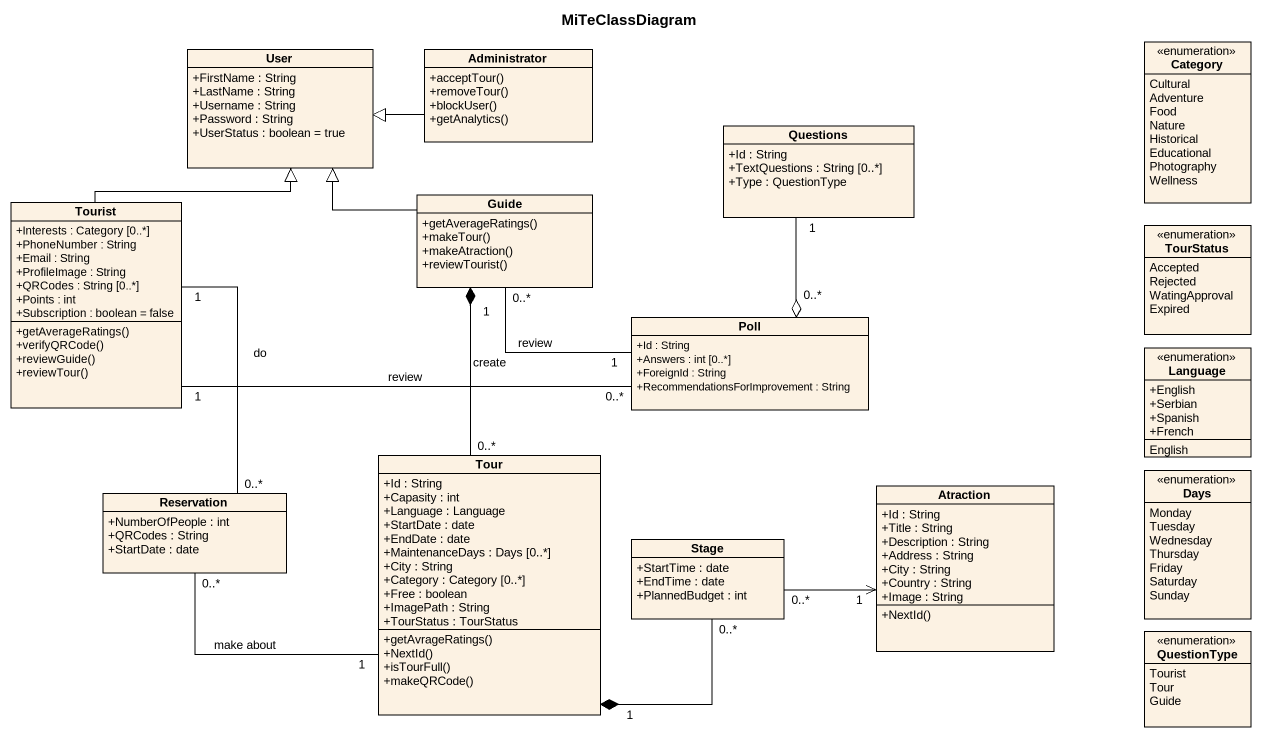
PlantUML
@startuml
title MiTeClassDiagram
hide circle
hide empty members
skinparam classAttributeIconSize 0
class User {
  +FirstName : String
  +LastName : String
  +Username : String
  +Password : String
  +UserStatus : boolean = true
}
class Administrator {
  +acceptTour()
  +removeTour()
  +blockUser()
  +getAnalytics()
}
enum Category {
  Cultural
  Adventure
  Food
  Nature
  Historical
  Educational
  Photography
  Wellness
}
class Questions {
  +Id : String
  +TextQuestions : String [0..*]
  +Type : QuestionType
}
class Tourist {
  +Interests : Category [0..*]
  +PhoneNumber : String
  +Email : String
  +ProfileImage : String
  +QRCodes : String [0..*]
  +Points : int
  +Subscription : boolean = false
  +getAverageRatings()
  +verifyQRCode()
  +reviewGuide()
  +reviewTour()
}
class Guide {
  +getAverageRatings()
  +makeTour()
  +makeAtraction()
  +reviewTourist()
}
enum TourStatus {
  Accepted
  Rejected
  WatingApproval
  Expired
}
class Poll {
  +Id : String
  +Answers : int [0..*]
  +ForeignId : String
  +RecommendationsForImprovement : String
}
enum Language {
  +English
  +Serbian
  +Spanish
  +French
  English
}
class Tour {
  +Id : String
  +Capasity : int
  +Language : Language
  +StartDate : date
  +EndDate : date
  +MaintenanceDays : Days [0..*]
  +City : String
  +Category : Category [0..*]
  +Free : boolean
  +ImagePath : String
  +TourStatus : TourStatus
  +getAvrageRatings()
  +NextId()
  +isTourFull()
  +makeQRCode()
}
enum Days {
  Monday
  Tuesday
  Wednesday
  Thursday
  Friday
  Saturday
  Sunday
}
class Reservation {
  +NumberOfPeople : int
  +QRCodes : String
  +StartDate : date
}
class Atraction {
  +Id : String
  +Title : String
  +Description : String
  +Address : String
  +City : String
  +Country : String
  +Image : String
  +NextId()
}
class Stage {
  +StartTime : date
  +EndTime : date
  +PlannedBudget : int
}
enum QuestionType {
  Tourist
  Tour
  Guide
}
Administrator -left-|> User
Tourist -up-|> User
Tourist "1" -right- "0..*" Poll : review
Tourist "1" -- "0..*" Reservation : do
Guide -left-|> User
Guide "0..*" -right- "1" Poll : review
Guide "1" *-- "0..*" Tour : create
Poll "0..*" o-up- "1" Questions
Tour "1" *-right- "0..*" Stage
Reservation "0..*" -right- "1" Tour : make about
Stage "0..*" -right-> "1" Atraction
@enduml
